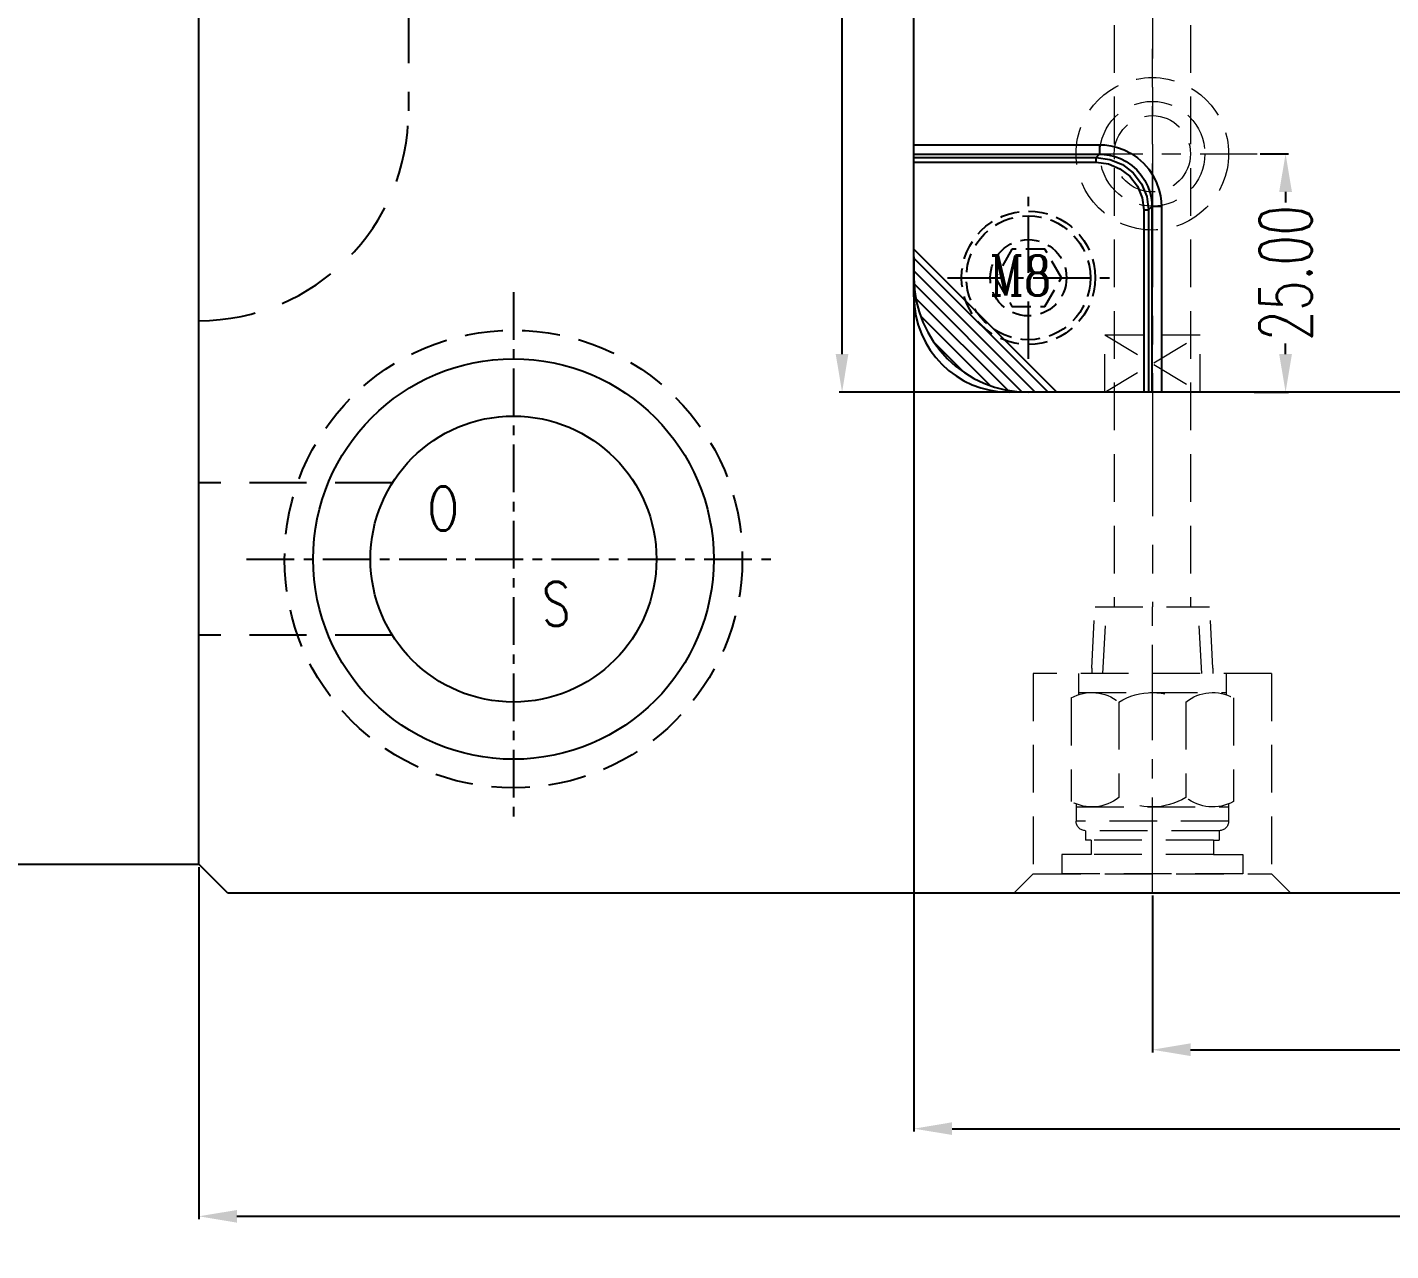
# Model space of a CAD drawing. Header units: millimetres. Extents: x 35888 to 37096, y -21952 to -21097.
# Drawn here: x 36675.2 to 36818.2, y -21584.9 to -21456.6 of the extents above; entities that cross this region are included whole.
import ezdxf

# ---------------------------------------------------------------- set-up
doc = ezdxf.new("R2010")
doc.units = ezdxf.units.MM
doc.header["$LTSCALE"] = 8
for name, pattern in [('CENTER', [2, 1.25, -0.25, 0.25, -0.25]), ('CENTER2', [1.125, 0.75, -0.125, 0.125, -0.125]), ('HIDDEN', [0.375, 0.25, -0.125])]:
    doc.linetypes.add(name, pattern=pattern)
doc.layers.get('DEFPOINTS').update_dxf_attribs({"color": 6})
for name, color, linetype in [('Cav-cor', 30, 'Continuous'), ('cen', 1, 'CENTER'), ('hidden', 4, 'HIDDEN'), ('SCREW', 52, 'HIDDEN')]:
    doc.layers.add(name, color=color, linetype=linetype)
doc.layers.add('dim', color=3, linetype='Continuous', lineweight=15)
doc.layers.add('WR', color=122, linetype='HIDDEN', lineweight=18)
doc.styles.add('ROMANC', font='RomanC.ttf', dxfattribs={"width": 0.8, "height": 7})
doc.styles.add('ROMANS', font='ROMANS.shx', dxfattribs={"height": 5, "bigfont": 'chineset.shx'})
doc.styles.get("Standard").update_dxf_attribs({"font": 'txt.shx', "width": 0.67, "bigfont": 'chineset.shx'})
doc.dimstyles.new('ISO-25', dxfattribs={"dimtxt": 5.5, "dimasz": 4, "dimexe": 0.3, "dimexo": 0.3, "dimtad": 0, "dimzin": 1, "dimdsep": 46, "dimtxsty": 'Standard', "dimcen": 0, "dimclrd": 3, "dimclre": 3, "dimclrt": 7, "dimazin": 0, "dimtfac": 1, "dimtofl": 0, "dimtmove": 0, "dimatfit": 0, "dimfxl": 0, "dimarcsym": 0})

# ---------------------------------------------------------------- blocks, each defined once
blk = doc.blocks.new('*D27252')
at = {"layer": 'DEFPOINTS', "color": 0}
for p in [(36693.19, -21544.37), (37043.19, -21544.37), (36693.19, -21581.3)]:
    blk.add_point(p, dxfattribs=at)
at = {"layer": 'dim', "color": 3, "lineweight": -2}
for p, q in [((36693.19, -21544.67), (36693.19, -21581.6)), ((37043.19, -21544.67), (37043.19, -21581.6)), ((36697.19, -21581.3), (36859.27, -21581.3)), ((37039.19, -21581.3), (36877.1, -21581.3))]:
    blk.add_line(p, q, dxfattribs=at)
at = {"layer": 'dim', "color": 3}
for points in [[(36697.19, -21580.64), (36697.19, -21581.97), (36693.19, -21581.3)], [(37039.19, -21581.97), (37039.19, -21580.64), (37043.19, -21581.3)]]:
    blk.add_solid(points, dxfattribs=at)
at = {"layer": 'dim', "color": 7, "insert": (36868.19, -21581.3), "char_height": 5.5, "attachment_point": 5}
blk.add_mtext('350.00', dxfattribs=at)
blk = doc.blocks.new('*D27255')
at = {"layer": 'DEFPOINTS', "color": 0}
for p in [(36768.19, -21480.37), (36968.19, -21480.37), (36768.19, -21572.11)]:
    blk.add_point(p, dxfattribs=at)
at = {"layer": 'dim', "color": 3, "lineweight": -2}
for p, q in [((36768.19, -21480.67), (36768.19, -21572.41)), ((36968.19, -21480.67), (36968.19, -21572.41)), ((36772.19, -21572.11), (36859.47, -21572.11)), ((36964.19, -21572.11), (36876.69, -21572.11))]:
    blk.add_line(p, q, dxfattribs=at)
at = {"layer": 'dim', "color": 3}
for points in [[(36772.19, -21571.44), (36772.19, -21572.77), (36768.19, -21572.11)], [(36964.19, -21572.77), (36964.19, -21571.44), (36968.19, -21572.11)]]:
    blk.add_solid(points, dxfattribs=at)
at = {"layer": 'dim', "color": 7, "insert": (36868.08, -21572.11), "char_height": 5.5, "attachment_point": 5}
blk.add_mtext('200.00', dxfattribs=at)
blk = doc.blocks.new('20160824.190002')
at = {"layer": 'SCREW', "linetype": 'CENTER2'}
for p, q in [((0, -8.5), (0, 8.5)), ((-8.5, 0), (8.5, 0))]:
    blk.add_line(p, q, dxfattribs=at)
at = {"layer": 'SCREW'}
blk.add_lwpolyline([(-1.73, 3), (-3.46, 0), (-1.73, -3), (1.73, -3), (3.46, 0), (1.73, 3)], close=True, dxfattribs=at)
for radius in [7, 6.5, 4]:
    blk.add_circle((0, 0), radius, dxfattribs=at)
at = {"layer": 'dim', "style": 'ROMANC', "width": 0.8}
blk.add_text('M8', height=4.186, dxfattribs=at).set_placement((-4.07, -1.86))
blk = doc.blocks.new('*D29408')
at = {"layer": 'DEFPOINTS', "color": 0}
for p in [(36760.65, -21324.87), (36768.19, -21324.87), (36780.19, -21494.87)]:
    blk.add_point(p, dxfattribs=at)
at = {"layer": 'dim', "color": 3, "lineweight": -2}
for p, q in [((36767.89, -21324.87), (36760.35, -21324.87)), ((36760.65, -21328.87), (36760.65, -21416.57)), ((36760.65, -21490.87), (36760.65, -21433.17)), ((36779.89, -21494.87), (36760.35, -21494.87))]:
    blk.add_line(p, q, dxfattribs=at)
at = {"layer": 'dim', "color": 3}
for points in [[(36761.31, -21328.87), (36759.98, -21328.87), (36760.65, -21324.87)], [(36759.98, -21490.87), (36761.31, -21490.87), (36760.65, -21494.87)]]:
    blk.add_solid(points, dxfattribs=at)
at = {"layer": 'dim', "color": 7, "insert": (36760.65, -21424.87), "char_height": 5.5, "attachment_point": 5, "rotation": 90}
blk.add_mtext('170.00', dxfattribs=at)
blk = doc.blocks.new('*D29418')
at = {"layer": 'DEFPOINTS', "color": 0}
for p in [(36793.19, -21547.37), (36868.19, -21547.67), (36793.19, -21563.83)]:
    blk.add_point(p, dxfattribs=at)
at = {"layer": 'dim', "color": 3, "lineweight": -2}
for p, q in [((36793.19, -21547.67), (36793.19, -21564.13)), ((36868.19, -21547.97), (36868.19, -21564.13)), ((36797.19, -21563.83), (36823.31, -21563.83)), ((36864.19, -21563.83), (36838.07, -21563.83))]:
    blk.add_line(p, q, dxfattribs=at)
at = {"layer": 'dim', "color": 3}
for points in [[(36797.19, -21563.16), (36797.19, -21564.49), (36793.19, -21563.83)], [(36864.19, -21564.49), (36864.19, -21563.16), (36868.19, -21563.83)]]:
    blk.add_solid(points, dxfattribs=at)
at = {"layer": 'dim', "color": 7, "insert": (36830.69, -21563.83), "char_height": 5.5, "attachment_point": 5}
blk.add_mtext('75.00', dxfattribs=at)
blk = doc.blocks.new('20160904.091723')
at = {"layer": 'WR', "linetype": 'CENTER'}
blk.add_line((0, 11), (0, -11), dxfattribs=at)
at = {"layer": 'WR', "linetype": 'HIDDEN', "ltscale": 2}
blk.add_line((-11, 0), (11, 0), dxfattribs=at)
for radius in [8, 5.5, 4]:
    blk.add_circle((0, 0), radius, dxfattribs=at)
blk = doc.blocks.new('*D29455')
at = {"layer": 'DEFPOINTS', "color": 0}
for p in [(36804.19, -21469.87), (36807.16, -21469.87), (36803.57, -21494.87)]:
    blk.add_point(p, dxfattribs=at)
at = {"layer": 'dim', "color": 3, "lineweight": -2}
for p, q in [((36804.49, -21469.87), (36807.46, -21469.87)), ((36807.16, -21473.87), (36807.16, -21474.99)), ((36807.16, -21490.87), (36807.16, -21489.75)), ((36803.87, -21494.87), (36807.46, -21494.87))]:
    blk.add_line(p, q, dxfattribs=at)
at = {"layer": 'dim', "color": 3}
for points in [[(36807.83, -21473.87), (36806.49, -21473.87), (36807.16, -21469.87)], [(36806.49, -21490.87), (36807.83, -21490.87), (36807.16, -21494.87)]]:
    blk.add_solid(points, dxfattribs=at)
at = {"layer": 'dim', "color": 7, "insert": (36807.16, -21482.37), "char_height": 5.5, "attachment_point": 5, "rotation": 90}
blk.add_mtext('25.00', dxfattribs=at)
blk = doc.blocks.new('20160905.164151')
at = {"layer": 'WR', "linetype": 'HIDDEN', "ltscale": 2.5}
for p, q in [((-14.5, 0), (14.5, 0)), ((-12.5, -2), (-14.5, 0)), ((12.5, -2), (14.5, 0)), ((-12.5, -2), (12.5, -2)), ((-12.5, -23), (-12.5, -2)), ((9.5, -2), (-9.5, -2)), ((-9.5, -4.01), (-9.5, -2)), ((9.5, -4.01), (9.5, -2)), ((12.5, -23), (12.5, -2)), ((-6.4, -4.01), (-9.5, -4.01)), ((6.4, -4.01), (-6.4, -4.01)), ((-6.4, -5.51), (-6.4, -4.01)), ((6.4, -5.51), (6.4, -4.01)), ((6.4, -4.01), (9.5, -4.01)), ((-6.4, -5.51), (-7, -5.51)), ((-7, -6.51), (-7, -5.51)), ((-6.4, -5.51), (-7, -5.51)), ((6.4, -5.51), (-6.4, -5.51)), ((6.4, -5.51), (7, -5.51)), ((6.4, -5.51), (7, -5.51)), ((7, -6.51), (7, -5.51)), ((7, -6.51), (-7, -6.51)), ((8, -7.51), (-8, -7.51)), ((-8, -9.33), (-8, -7.51)), ((8, -9.33), (8, -7.51)), ((-8.5, -20.43), (-8.5, -9.57)), ((-8, -9), (8, -9)), ((-3.5, -20.01), (-3.5, -9.99)), ((3.5, -20.01), (3.5, -9.99)), ((8.5, -20.43), (8.5, -9.57)), ((-7.75, -23), (-7.75, -20.77)), ((-7.75, -21), (7.75, -21)), ((7.75, -23), (7.75, -20.77)), ((12.5, -23), (-12.5, -23)), ((-6.35, -23.56), (-6.35, -23)), ((-6.35, -23.56), (-6.01, -30)), ((-5.19, -23), (-4.82, -30)), ((5.19, -23), (4.82, -30)), ((6.35, -23.56), (6.01, -30)), ((6.35, -23.56), (6.35, -23)), ((-6.01, -30), (6.01, -30))]:
    blk.add_line(p, q, dxfattribs=at)
at = {"layer": 'WR', "linetype": 'CENTER'}
blk.add_line((0, 0), (0, -30), dxfattribs=at)
at = {"layer": 'WR', "linetype": 'HIDDEN', "ltscale": 2.5}
for centre, radius, start, end in [((-7, -7.51), 1, 90, 180), ((7, -7.51), 1, 0, 90), ((-6.32, -13.47), 4.47, 50.9817, 119.248), ((0, -15.66), 6.66, 58.3016, 121.6984), ((6.32, -13.47), 4.47, 60.752, 129.0183), ((-6.32, -16.53), 4.47, 240.752, 309.0183), ((0, -14.34), 6.66, 238.3016, 301.6984), ((6.32, -16.53), 4.47, 230.9817, 299.248)]:
    blk.add_arc(centre, radius, start, end, dxfattribs=at)

msp = doc.modelspace()

# ---------------------------------------------------------------- hatches: boundary and pattern name
at = {"layer": 'Cav-cor'}
h = msp.add_hatch(dxfattribs=at)
h.set_pattern_fill('ANSI31', color=1, scale=0.3, angle=180, style=0)
h.set_pattern_definition([(135, (73350.133, 0), (0.67351921, 0.67351921), [])])
h.paths.add_polyline_path([(36780.188, -21494.87, -0.4142136), (36768.188, -21482.87), (36768.188, -21479.87), (36783.188, -21494.87)])

# ---------------------------------------------------------------- linework, layer by layer
for p, q in [((36693.188, -21544.37), (36693.188, -21150.37)), ((36696.188, -21547.37), (36693.188, -21544.37)), ((36696.188, -21547.37), (37040.188, -21547.37))]:
    msp.add_line(p, q)
at = {"color": 8, "linetype": 'HIDDEN', "ltscale": 3}
for p, q in [((36715.188, -21229.37), (36715.188, -21465.37)), ((36713.499, -21504.37), (36693.188, -21504.37)), ((36713.499, -21520.37), (36693.188, -21520.37))]:
    msp.add_line(p, q, dxfattribs=at)
for radius in [21, 15]:
    msp.add_circle((36726.188, -21512.37), radius)
msp.add_arc((36693.188, -21465.37), 22, 270, 0, dxfattribs=at)
at = {"layer": 'Cav-cor', "color": 1}
for p, q in [((36768.188, -21484.87), (36768.188, -21209.87)), ((36768.188, -21468.921), (36787.646, -21468.921)), ((36787.646, -21468.921), (36787.646, -21469.919)), ((36768.188, -21469.919), (36787.646, -21469.919)), ((36768.188, -21470.264), (36787.301, -21470.264)), ((36768.188, -21470.764), (36787.301, -21470.764)), ((36787.301, -21470.264), (36787.646, -21469.919)), ((36787.301, -21470.764), (36787.301, -21470.264)), ((36792.294, -21475.757), (36792.793, -21475.757)), ((36792.294, -21475.757), (36792.294, -21494.87)), ((36792.793, -21475.757), (36793.138, -21475.412)), ((36792.793, -21475.757), (36792.793, -21494.87)), ((36794.137, -21475.412), (36793.138, -21475.412)), ((36793.138, -21475.412), (36793.138, -21494.87)), ((36794.137, -21475.412), (36794.137, -21494.87)), ((36783.188, -21494.87), (36768.188, -21479.87)), ((36958.188, -21494.87), (36778.188, -21494.87)), ((36656.945, -21544.37), (36693.188, -21544.37))]:
    msp.add_line(p, q, dxfattribs=at)
for points in [[(36787.646, -21468.921), (36788.217, -21468.946), (36788.844, -21469.032), (36789.533, -21469.201), (36790.247, -21469.464), (36790.961, -21469.83), (36791.644, -21470.297), (36792.272, -21470.857), (36792.823, -21471.495), (36793.279, -21472.186), (36793.632, -21472.901), (36793.882, -21473.611), (36794.037, -21474.277), (36794.115, -21474.879), (36794.137, -21475.412)], [(36787.301, -21470.264), (36788.723, -21470.451), (36790.047, -21471), (36791.185, -21471.873), (36792.058, -21473.011), (36792.606, -21474.335), (36792.793, -21475.757)], [(36787.301, -21470.764), (36788.586, -21470.932), (36789.793, -21471.429), (36790.831, -21472.224), (36791.628, -21473.263), (36792.126, -21474.472), (36792.294, -21475.757)], [(36787.646, -21469.919), (36788.129, -21469.94), (36788.66, -21470.013), (36789.243, -21470.156), (36789.848, -21470.378), (36790.452, -21470.688), (36791.03, -21471.083), (36791.562, -21471.557), (36792.027, -21472.096), (36792.414, -21472.681), (36792.712, -21473.287), (36792.924, -21473.888), (36793.054, -21474.452), (36793.12, -21474.961), (36793.138, -21475.412)]]:
    msp.add_lwpolyline(points, dxfattribs=at)
for centre, radius in [((36780.188, -21482.87), 12), ((36778.188, -21484.87), 10)]:
    msp.add_arc(centre, radius, 180, 270, dxfattribs=at)
at = {"layer": 'cen', "ltscale": 0.5}
for p, q in [((36726.188, -21484.37), (36726.188, -21540.37)), ((36698.188, -21512.37), (36754.188, -21512.37))]:
    msp.add_line(p, q, dxfattribs=at)
at = {"layer": 'dim'}
msp.add_line((36693.188, -21487.37), (36693.188, -21487.37), dxfattribs=at)
at = {"layer": 'hidden', "ltscale": 2}
msp.add_circle((36726.188, -21512.37), 24, dxfattribs=at)
at = {"layer": 'WR', "linetype": 'CENTER', "ltscale": 1.5}
msp.add_line((36793.188, -21324.87), (36793.188, -21517.37), dxfattribs=at)
at = {"layer": 'WR', "linetype": 'HIDDEN', "ltscale": 2.5}
for p, q in [((36789.188, -21328.87), (36789.188, -21517.37)), ((36797.188, -21328.87), (36797.188, -21517.37))]:
    msp.add_line(p, q, dxfattribs=at)
at = {"layer": 'WR', "linetype": 'HIDDEN', "ltscale": 2}
for p, q in [((36788.188, -21488.87), (36798.188, -21488.87)), ((36788.188, -21488.87), (36798.188, -21494.87)), ((36788.188, -21494.87), (36798.188, -21488.87)), ((36788.188, -21494.87), (36788.188, -21488.87)), ((36798.188, -21494.87), (36798.188, -21488.87)), ((36788.188, -21494.87), (36798.188, -21494.87))]:
    msp.add_line(p, q, dxfattribs=at)

# ---------------------------------------------------------------- block references
at = {"layer": 'SCREW'}
msp.add_blockref('20160824.190002', (36780.188, -21482.87), dxfattribs=at)
at = {"layer": 'WR', "rotation": 90}
msp.add_blockref('20160904.091723', (36793.188, -21469.87), dxfattribs=at)
at = {"layer": 'WR', "xscale": -1, "rotation": -180}
msp.add_blockref('20160905.164151', (36793.188, -21547.37), dxfattribs=at)

# ---------------------------------------------------------------- texts
at = {"style": 'ROMANS', "width": 0.75}
for s, p in [('O', (36717.188, -21509.37)), ('S', (36729.188, -21519.37))]:
    msp.add_text(s, height=4.6, dxfattribs=at).set_placement(p)

# ---------------------------------------------------------------- dimensions: what is measured, and where the dimension line sits
at = {"layer": 'dim'}
for base, p1, p2, angle, picture, middle in [((36760.647, -21324.87), (36780.188, -21494.87), (36768.188, -21324.87), 90, '*D29408', (36760.647, -21424.87)), ((36807.162, -21469.87), (36803.569, -21494.87), (36804.188, -21469.87), 90, '*D29455', (36807.162, -21482.37)), ((36768.188, -21572.107), (36968.188, -21480.37), (36768.188, -21480.37), 180, '*D27255', (36868.076, -21572.107)), ((36693.188, -21581.302), (37043.188, -21544.37), (36693.188, -21544.37), 180, '*D27252', (36868.188, -21581.302))]:
    dim = msp.add_linear_dim(base=base, p1=p1, p2=p2, angle=angle, dimstyle='ISO-25', dxfattribs=at)
    dim.commit()
    dim.dimension.update_dxf_attribs({"geometry": picture, "text_midpoint": middle, "dimtype": 160})
dim = msp.add_linear_dim(base=(36793.188, -21563.826), p1=(36868.188, -21547.67), p2=(36793.188, -21547.37), dimstyle='ISO-25', dxfattribs=at)
dim.commit()
dim.dimension.update_dxf_attribs({"geometry": '*D29418', "text_midpoint": (36830.688, -21563.826)})

doc.saveas('drawing.dxf')
